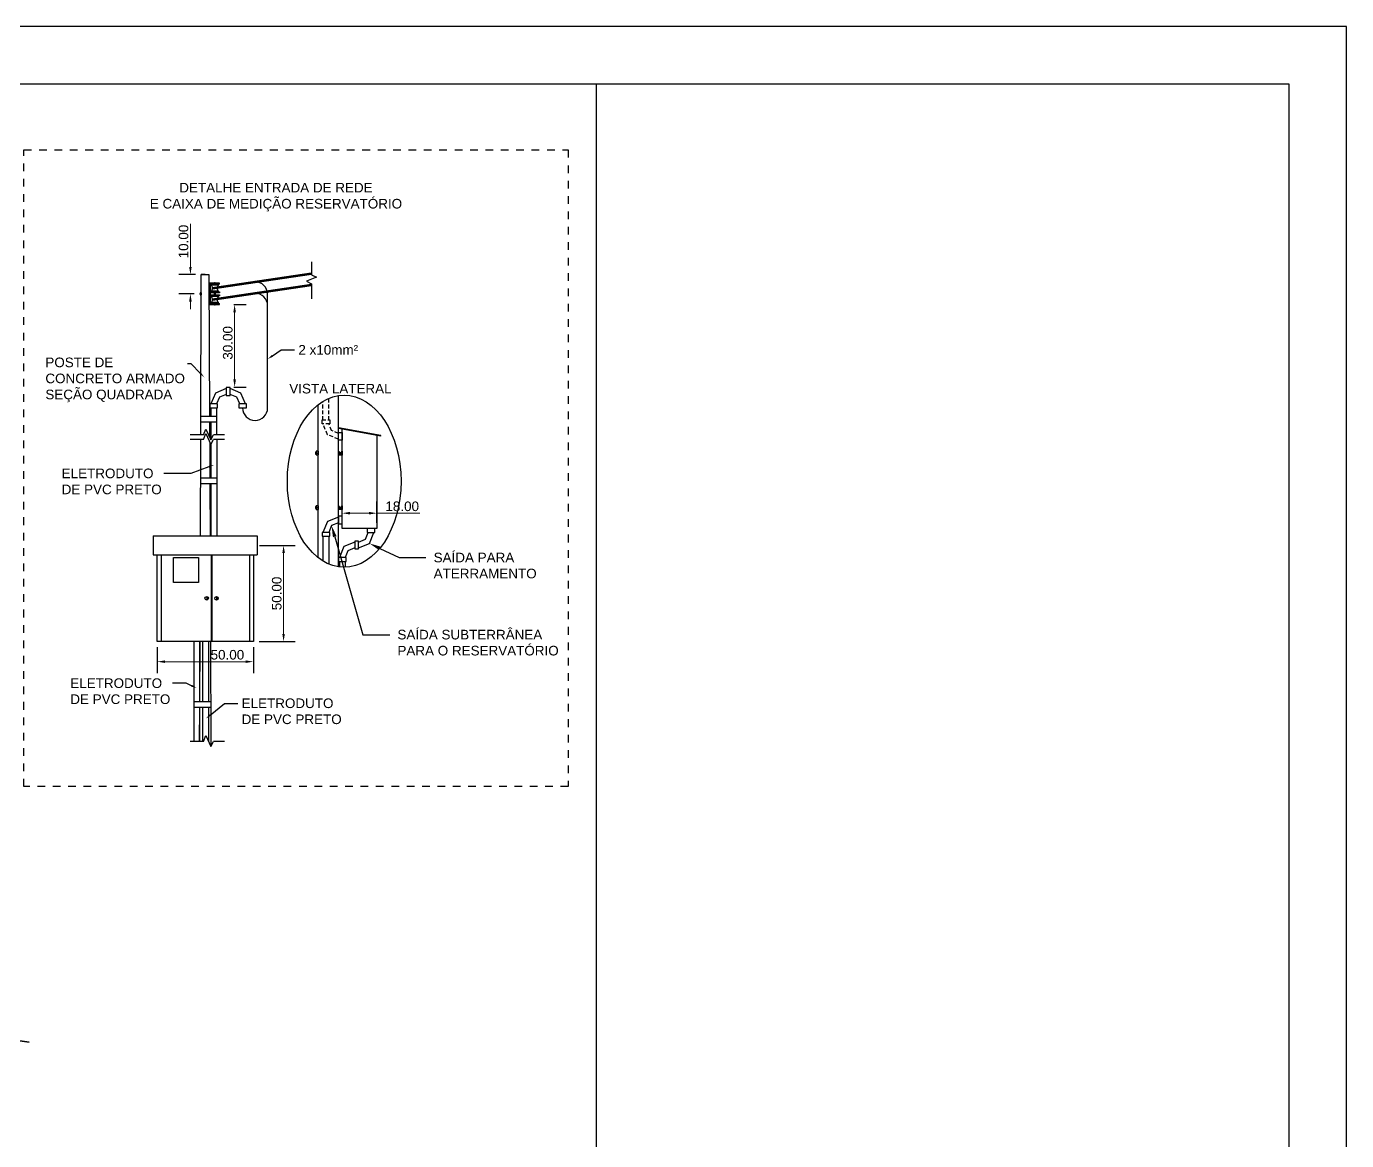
# Model space of a CAD drawing. Header units: millimetres. Extents: x 100 to 940, y 100 to 694.
# Drawn here: x 596.9 to 940, y 404.3 to 693.9 of the extents above; entities that cross this region are included whole.
import ezdxf
from ezdxf import colors
from ezdxf.entities.mleader import LeaderData, LeaderLine
from ezdxf.math import Vec2, Vec3

# ---------------------------------------------------------------- set-up
doc = ezdxf.new("R2010")
doc.units = ezdxf.units.MM
doc.linetypes.add('DASHED', pattern=[0.75, 0.5, -0.25])
doc.linetypes.add('TRACO_15', pattern=[8, 2, -2, 2, -2])
doc.layers.add('DIVISA', color=7, linetype='Continuous', lineweight=35)
doc.layers.add('entrada_booster', color=7, linetype='Continuous')
doc.styles.add('Annotative', font='arial.ttf')
doc.styles.add('Notes', font='arial.ttf', dxfattribs={"height": 3})
doc.styles.get("Standard").update_dxf_attribs({"font": 'arial.ttf'})
doc.dimstyles.new('Electrical-Metric', dxfattribs={"dimtxt": 3, "dimasz": 3, "dimexe": 3, "dimexo": 1.5, "dimgap": 2, "dimtad": 1, "dimzin": 3, "dimdsep": 46, "dimtxsty": 'Standard', "dimcen": 3, "dimazin": 2, "dimtfac": 1, "dimtofl": 0, "dimtmove": 0, "dimatfit": 3, "dimfxl": 1, "dimfrac": 1, "dimtolj": 1, "dimtzin": 0, "dimarcsym": 0})

# ---------------------------------------------------------------- blocks, each defined once
blk = doc.blocks.new('*D40')
at = {"color": 0, "lineweight": -2, "transparency": 16777216}
for p, q in [((650.8, 621.61), (653.98, 621.61)), ((650.8, 600.19), (653.98, 600.19))]:
    blk.add_line(p, q, dxfattribs=at)
at = {"color": 0, "lineweight": 5, "transparency": 16777216}
blk.add_line((650.98, 602.19), (650.98, 619.61), dxfattribs=at)
at = {"color": 0, "transparency": 16777216}
for points in [[(650.64, 619.61), (651.31, 619.61), (650.98, 621.61)], [(650.64, 602.19), (651.31, 602.19), (650.98, 600.19)]]:
    blk.add_solid(points, dxfattribs=at)
at = {"layer": 'Defpoints', "color": 0, "transparency": 16777216}
for p in [(649.3, 621.61), (650.98, 621.61), (649.3, 600.19)]:
    blk.add_point(p, dxfattribs=at)
at = {"color": 0, "transparency": 16777216, "insert": (649.2, 611.68), "char_height": 2.5, "attachment_point": 5, "rotation": 90}
blk.add_mtext('\\A1;30.00', dxfattribs=at)
blk = doc.blocks.new('*D42')
at = {"color": 0, "lineweight": -2, "transparency": 16777216}
for p, q in [((630.84, 532.54), (630.84, 525.81)), ((655.84, 532.54), (655.84, 525.81))]:
    blk.add_line(p, q, dxfattribs=at)
at = {"color": 0, "lineweight": 5, "transparency": 16777216}
blk.add_line((632.84, 528.81), (653.84, 528.81), dxfattribs=at)
at = {"color": 0, "transparency": 16777216}
for points in [[(632.84, 529.14), (632.84, 528.48), (630.84, 528.81)], [(653.84, 529.14), (653.84, 528.48), (655.84, 528.81)]]:
    blk.add_solid(points, dxfattribs=at)
at = {"layer": 'Defpoints', "color": 0, "transparency": 16777216}
for p in [(630.84, 534.04), (655.84, 534.04), (655.84, 528.81)]:
    blk.add_point(p, dxfattribs=at)
at = {"color": 0, "lineweight": 30, "transparency": 16777216, "insert": (649.1, 530.59), "char_height": 2.5, "attachment_point": 5}
blk.add_mtext('\\A1;50.00', dxfattribs=at)
blk = doc.blocks.new('*D41')
at = {"color": 0, "lineweight": -2, "transparency": 16777216}
for p, q in [((657.46, 559.04), (666.7, 559.04)), ((657.34, 534.04), (666.7, 534.04))]:
    blk.add_line(p, q, dxfattribs=at)
at = {"color": 0, "lineweight": 5, "transparency": 16777216}
blk.add_line((663.7, 557.04), (663.7, 536.04), dxfattribs=at)
at = {"color": 0, "transparency": 16777216}
for points in [[(663.37, 557.04), (664.04, 557.04), (663.7, 559.04)], [(663.37, 536.04), (664.04, 536.04), (663.7, 534.04)]]:
    blk.add_solid(points, dxfattribs=at)
at = {"layer": 'Defpoints', "color": 0, "transparency": 16777216}
for p in [(655.96, 559.04), (655.84, 534.04), (663.7, 534.04)]:
    blk.add_point(p, dxfattribs=at)
at = {"color": 0, "lineweight": 30, "transparency": 16777216, "insert": (661.93, 546.54), "char_height": 2.5, "attachment_point": 5, "rotation": 90}
blk.add_mtext('\\A1;50.00', dxfattribs=at)
blk = doc.blocks.new('*D44')
at = {"color": 0, "lineweight": -2, "transparency": 16777216}
for p, q in [((678.94, 564.88), (678.94, 570.41)), ((687.94, 564.88), (687.94, 570.41))]:
    blk.add_line(p, q, dxfattribs=at)
at = {"color": 0, "lineweight": 5, "transparency": 16777216}
for p, q in [((680.94, 567.41), (685.94, 567.41)), ((687.94, 567.41), (699.14, 567.41))]:
    blk.add_line(p, q, dxfattribs=at)
at = {"color": 0, "transparency": 16777216}
for points in [[(680.94, 567.74), (680.94, 567.07), (678.94, 567.41)], [(685.94, 567.74), (685.94, 567.07), (687.94, 567.41)]]:
    blk.add_solid(points, dxfattribs=at)
at = {"layer": 'Defpoints', "color": 0, "transparency": 16777216}
for p in [(687.94, 567.41), (678.94, 563.38), (687.94, 563.38)]:
    blk.add_point(p, dxfattribs=at)
at = {"color": 0, "lineweight": 30, "transparency": 16777216, "insert": (694.54, 569.18), "char_height": 2.5, "attachment_point": 5}
blk.add_mtext('\\A1;18.00', dxfattribs=at)
blk = doc.blocks.new('*D43')
at = {"color": 0, "lineweight": 5, "transparency": 16777216}
for p, q in [((639.49, 631.42), (639.49, 642.61)), ((639.49, 622.43), (639.49, 620.43))]:
    blk.add_line(p, q, dxfattribs=at)
at = {"color": 0, "lineweight": -2, "transparency": 16777216}
for p, q in [((640.81, 629.42), (636.49, 629.42)), ((640.42, 624.43), (636.49, 624.43))]:
    blk.add_line(p, q, dxfattribs=at)
at = {"color": 0, "transparency": 16777216}
for points in [[(639.16, 631.42), (639.82, 631.42), (639.49, 629.42)], [(639.16, 622.43), (639.82, 622.43), (639.49, 624.43)]]:
    blk.add_solid(points, dxfattribs=at)
at = {"layer": 'Defpoints', "color": 0, "transparency": 16777216}
for p in [(639.49, 629.42), (642.31, 629.42), (641.92, 624.43)]:
    blk.add_point(p, dxfattribs=at)
at = {"color": 0, "transparency": 16777216, "insert": (637.71, 638.02), "char_height": 2.5, "attachment_point": 5, "rotation": 90}
blk.add_mtext('\\A1;10.00', dxfattribs=at)

msp = doc.modelspace()

# ---------------------------------------------------------------- linework, layer by layer
for p, q in [((745, 198.72164), (745, 679)), ((642.16567, 587.7564), (642.31447, 629.41945)), ((643.31447, 629.41945), (642.31447, 629.41945)), ((642.31447, 629.41945), (644.31447, 629.41945)), ((644.31447, 629.41945), (644.44609, 592.56525)), ((642.04664, 624.55262), (641.92164, 624.55262)), ((641.92164, 624.55262), (641.92164, 624.30262)), ((642.29664, 624.67762), (642.04664, 624.67762)), ((642.04664, 624.67762), (642.04664, 624.17762)), ((642.29664, 624.67762), (642.29485, 624.17673)), ((647.08233, 627.16945), (644.33233, 627.16945)), ((644.33233, 627.16945), (644.33233, 621.66945)), ((647.08233, 626.91945), (644.58233, 626.91945)), ((644.58233, 626.91945), (644.58233, 624.91945)), ((644.58233, 624.91945), (647.08233, 624.91945)), ((647.08233, 624.66945), (644.58233, 624.66945)), ((644.58233, 624.66945), (644.58233, 624.16945)), ((644.58233, 624.54445), (644.70733, 624.54445)), ((644.58233, 624.54445), (644.58233, 624.29445)), ((644.58233, 624.54445), (644.70733, 624.54445)), ((644.58233, 624.54445), (644.58233, 624.29445)), ((646.78089, 626.69339), (644.88377, 626.69339)), ((646.77935, 625.14662), (644.8853, 625.14662)), ((646.70733, 626.91945), (644.95733, 626.91945)), ((646.70733, 624.91945), (644.95733, 624.91945)), ((646.08233, 627.21945), (645.58233, 627.21945)), ((645.58233, 627.21945), (645.58233, 627.16945)), ((645.58233, 627.16945), (646.08233, 627.16945)), ((645.58233, 624.66945), (645.58233, 624.61945)), ((646.08233, 624.66945), (645.58233, 624.66945)), ((645.58233, 624.61945), (646.08233, 624.61945)), ((645.95733, 627.26945), (645.70733, 627.26945)), ((645.70733, 627.26945), (645.70733, 627.21945)), ((645.70733, 624.61945), (645.70733, 624.56945)), ((645.70733, 624.56945), (645.95733, 624.56945)), ((645.95733, 627.21945), (645.95733, 627.26945)), ((645.95733, 624.56945), (645.95733, 624.61945)), ((646.08233, 627.16945), (646.08233, 627.21945)), ((646.08233, 624.61945), (646.08233, 624.66945)), ((647.08233, 626.91945), (647.08233, 627.16945)), ((647.08233, 624.91945), (647.08233, 624.66945)), ((641.92164, 624.30262), (642.04664, 624.30262)), ((642.04664, 624.17762), (642.29575, 624.17673)), ((644.33233, 621.66945), (647.08233, 621.66945)), ((644.70733, 624.29445), (644.58233, 624.29445)), ((644.70733, 624.29445), (644.58233, 624.29445)), ((644.58233, 624.16945), (647.08233, 624.16945)), ((647.08233, 623.91945), (644.58233, 623.91945)), ((644.58233, 623.91945), (644.58233, 621.91945)), ((644.58233, 621.91945), (647.08233, 621.91945)), ((646.78089, 623.69339), (644.88377, 623.69339)), ((646.77935, 622.14662), (644.8853, 622.14662)), ((646.70733, 623.91945), (644.95733, 623.91945)), ((646.70733, 621.91945), (644.95733, 621.91945)), ((646.08233, 624.21945), (645.58233, 624.21945)), ((645.58233, 624.21945), (645.58233, 624.16945)), ((645.58233, 624.16945), (646.08233, 624.16945)), ((645.58233, 621.66945), (645.58233, 621.61945)), ((646.08233, 621.66945), (645.58233, 621.66945)), ((645.58233, 621.61945), (646.08233, 621.61945)), ((645.95733, 624.26945), (645.70733, 624.26945)), ((645.70733, 624.26945), (645.70733, 624.21945)), ((645.70733, 621.61945), (645.70733, 621.56945)), ((645.70733, 621.56945), (645.95733, 621.56945)), ((645.95733, 624.21945), (645.95733, 624.26945)), ((645.95733, 621.56945), (645.95733, 621.61945)), ((646.08233, 624.16945), (646.08233, 624.21945)), ((646.08233, 621.61945), (646.08233, 621.66945)), ((647.08233, 624.16945), (647.08233, 623.91945)), ((647.08233, 621.66945), (647.08233, 621.91945)), ((645.97244, 598.6162), (644.80087, 595.78777)), ((648.80087, 599.78777), (645.97244, 598.6162)), ((647.03311, 597.55554), (646.30087, 595.78777)), ((648.80087, 598.28777), (647.03311, 597.55554)), ((652.6293, 598.6162), (649.80087, 599.78777)), ((651.56864, 597.55554), (649.80087, 598.28777)), ((652.30087, 595.78777), (651.56864, 597.55554)), ((653.80087, 595.78777), (652.6293, 598.6162)), ((646.30087, 595.78777), (644.80087, 595.78777)), ((644.80087, 594.78777), (644.80087, 592.56525)), ((646.30087, 594.78777), (646.30087, 587.7564)), ((644.45145, 591.06525), (644.46533, 587.17955)), ((644.80087, 591.06525), (644.80087, 586.46762)), ((642.07518, 561.54045), (642.16456, 586.56554)), ((644.51813, 585.87667), (644.55151, 576.52944)), ((644.82651, 585.30901), (644.82651, 576.52944)), ((646.32651, 586.56554), (646.32651, 561.54045)), ((672.70774, 583.53774), (672.20774, 583.53774)), ((672.20774, 583.53774), (672.20774, 582.53774)), ((672.70774, 583.53774), (672.70416, 582.53597)), ((672.20774, 583.28774), (671.95774, 583.28774)), ((671.95774, 583.28774), (671.95774, 582.78774)), ((671.95774, 582.78774), (672.20774, 582.78774)), ((672.20774, 582.53774), (672.70595, 582.53596)), ((678.06905, 583.27141), (678.31905, 583.27141)), ((678.06905, 583.27141), (678.06905, 582.77141)), ((678.06905, 583.27141), (678.31905, 583.27141)), ((678.06905, 583.27141), (678.06905, 582.77141)), ((678.31905, 582.77141), (678.06905, 582.77141)), ((678.31905, 582.77141), (678.06905, 582.77141)), ((678.56905, 583.27141), (678.81905, 583.27141)), ((678.56905, 583.27141), (678.81905, 583.27141)), ((678.81905, 582.77141), (678.56905, 582.77141)), ((678.81905, 582.77141), (678.56905, 582.77141)), ((678.81905, 582.77141), (678.81905, 583.27141)), ((678.81905, 582.77141), (678.81905, 583.27141)), ((644.55687, 575.02944), (644.60504, 561.54045)), ((644.82651, 575.02944), (644.82651, 561.54045)), ((672.20774, 569.10652), (671.95774, 569.10652)), ((671.95774, 569.10652), (671.95774, 568.60652)), ((671.95774, 568.60652), (672.20774, 568.60652)), ((672.70774, 569.35652), (672.20774, 569.35652)), ((672.20774, 569.35652), (672.20774, 568.35652)), ((672.20774, 568.35652), (672.70595, 568.35474)), ((672.70774, 569.35652), (672.70416, 568.35474)), ((677.94405, 566.40555), (675.11562, 565.23398)), ((678.06905, 569.09019), (678.31905, 569.09019)), ((678.06905, 569.09019), (678.06905, 568.59019)), ((678.06905, 569.09019), (678.31905, 569.09019)), ((678.06905, 569.09019), (678.06905, 568.59019)), ((678.31905, 568.59019), (678.06905, 568.59019)), ((678.31905, 568.59019), (678.06905, 568.59019)), ((678.56905, 569.09019), (678.81905, 569.09019)), ((678.56905, 569.09019), (678.81905, 569.09019)), ((678.81905, 568.59019), (678.56905, 568.59019)), ((678.81905, 568.59019), (678.56905, 568.59019)), ((678.81905, 568.59019), (678.81905, 569.09019)), ((678.81905, 568.59019), (678.81905, 569.09019)), ((675.11562, 565.23398), (673.94405, 562.40555)), ((676.17628, 564.17332), (675.44405, 562.40555)), ((677.94405, 564.90555), (676.17628, 564.17332)), ((682.19405, 559.88423), (679.36562, 558.71266)), ((683.19405, 559.88423), (684.96182, 560.61646)), ((683.19405, 558.38423), (686.02248, 559.5558)), ((684.96182, 560.61646), (685.69405, 562.38423)), ((686.02248, 559.5558), (687.19405, 562.38423)), ((679.36562, 558.71266), (678.19405, 555.88423)), ((680.42628, 557.652), (679.69405, 555.88423)), ((682.19405, 558.38423), (680.42628, 557.652)), ((643.72419, 545.74412), (643.72419, 544.83678)), ((643.77053, 545.74412), (643.77053, 544.83678)), ((646.28017, 545.74412), (646.28017, 544.83678)), ((646.32651, 545.74412), (646.32651, 544.83678)), ((640.3843, 534.04045), (640.3843, 508.09306)), ((641.8843, 534.04045), (641.8843, 518.38091)), ((641.92104, 518.38091), (641.97697, 534.04045)), ((642.65684, 534.04045), (642.65684, 518.38091)), ((644.15684, 534.04045), (644.15684, 518.38091)), ((644.70326, 534.04045), (644.80053, 506.80502)), ((641.8843, 508.09306), (641.91568, 516.88091)), ((641.8843, 516.88091), (641.8843, 508.09306)), ((642.65684, 516.88091), (642.65684, 508.09306)), ((644.15684, 516.88091), (644.15684, 508.09306))]:
    msp.add_line(p, q)
at = {"lineweight": 30}
for p, q in [((670.9737, 632.74369), (670.9737, 629.38959)), ((672.28752, 628.77066), (669.63131, 627.72325)), ((670.9737, 629.38959), (672.28752, 628.77066)), ((644.70233, 624.46945), (644.70733, 624.54445)), ((644.71233, 624.46945), (644.70733, 624.54445)), ((669.63131, 627.72325), (670.9737, 627.00911)), ((670.9737, 627.00911), (670.9737, 623.12713)), ((644.70233, 624.46945), (644.58233, 624.46945)), ((644.70233, 624.36945), (644.58233, 624.36945)), ((644.70233, 624.36945), (644.70233, 624.46945)), ((644.70233, 624.36945), (644.70733, 624.29445)), ((644.71233, 624.36945), (644.70733, 624.29445)), ((644.71233, 624.36945), (644.71233, 624.46945)), ((659.55087, 594.78777), (659.55087, 624.30838)), ((677.94405, 553.47601), (677.94405, 597.95585)), ((672.70595, 555.82587), (672.70595, 595.60599)), ((646.30087, 592.56525), (642.18285, 592.56525)), ((646.30087, 591.06525), (642.18285, 591.06525)), ((642.86895, 587.7564), (639.37976, 587.7564)), ((642.86895, 587.7564), (643.47154, 589.28808)), ((642.86895, 586.56554), (643.47154, 588.09723)), ((643.47154, 589.28808), (644.80454, 586.45985)), ((643.47154, 588.09723), (644.80454, 585.269)), ((644.80454, 586.45985), (645.51668, 587.7564)), ((648.34907, 587.7564), (645.51668, 587.7564)), ((677.94405, 589.38423), (677.94405, 589.63423)), ((688.94405, 587.63423), (677.94405, 589.63423)), ((688.94405, 587.38423), (677.94405, 589.38423)), ((678.94405, 588.38423), (678.94405, 589.20241)), ((687.94405, 587.56605), (687.94405, 587.38423)), ((688.94405, 587.38423), (688.94405, 587.63423)), ((642.86895, 586.56554), (639.37976, 586.56554)), ((644.80454, 585.269), (645.51668, 586.56554)), ((648.34907, 586.56554), (645.51668, 586.56554)), ((677.94405, 582.52141), (677.94405, 583.52141)), ((677.94405, 583.52141), (678.06905, 583.52141)), ((678.06905, 583.52141), (678.06905, 582.64641)), ((678.81905, 582.64641), (678.81905, 583.52141)), ((678.81905, 583.52141), (678.94405, 583.52141)), ((678.94405, 583.02141), (678.94405, 583.52141)), ((678.94405, 583.52141), (678.94405, 582.52141)), ((672.20774, 583.03774), (672.70595, 583.03774)), ((678.94405, 582.52141), (677.94405, 582.52141)), ((678.30905, 583.12141), (678.06905, 583.12141)), ((678.30905, 582.92141), (678.06905, 582.92141)), ((678.06905, 582.64641), (678.81905, 582.64641)), ((678.30905, 583.12141), (678.31905, 583.27141)), ((678.30905, 582.92141), (678.30905, 583.12141)), ((678.30905, 582.92141), (678.31905, 582.77141)), ((678.32905, 583.12141), (678.31905, 583.27141)), ((678.32905, 582.92141), (678.31905, 582.77141)), ((678.32905, 582.92141), (678.32905, 583.12141)), ((678.55905, 583.12141), (678.56905, 583.27141)), ((678.55905, 583.12141), (678.55905, 582.92141)), ((678.55905, 582.92141), (678.56905, 582.77141)), ((678.57905, 583.12141), (678.56905, 583.27141)), ((678.57905, 582.92141), (678.56905, 582.77141)), ((678.57905, 583.12141), (678.81905, 583.12141)), ((678.57905, 583.12141), (678.57905, 582.92141)), ((678.57905, 582.92141), (678.81905, 582.92141)), ((646.32651, 576.52944), (642.12336, 576.52944)), ((646.32651, 575.02944), (642.12336, 575.02944)), ((672.20774, 568.85652), (672.70595, 568.85652)), ((677.94405, 568.34019), (677.94405, 569.34019)), ((677.94405, 569.34019), (678.06905, 569.34019)), ((678.94405, 568.34019), (677.94405, 568.34019)), ((678.06905, 569.34019), (678.06905, 568.46519)), ((678.30905, 568.94019), (678.06905, 568.94019)), ((678.30905, 568.74019), (678.06905, 568.74019)), ((678.06905, 568.46519), (678.81905, 568.46519)), ((678.30905, 568.94019), (678.31905, 569.09019)), ((678.30905, 568.74019), (678.30905, 568.94019)), ((678.30905, 568.74019), (678.31905, 568.59019)), ((678.32905, 568.94019), (678.31905, 569.09019)), ((678.32905, 568.74019), (678.31905, 568.59019)), ((678.32905, 568.74019), (678.32905, 568.94019)), ((678.55905, 568.94019), (678.56905, 569.09019)), ((678.55905, 568.94019), (678.55905, 568.74019)), ((678.55905, 568.74019), (678.56905, 568.59019)), ((678.57905, 568.94019), (678.56905, 569.09019)), ((678.57905, 568.74019), (678.56905, 568.59019)), ((678.57905, 568.94019), (678.81905, 568.94019)), ((678.57905, 568.94019), (678.57905, 568.74019)), ((678.57905, 568.74019), (678.81905, 568.74019)), ((678.81905, 568.46519), (678.81905, 569.34019)), ((678.81905, 569.34019), (678.94405, 569.34019)), ((678.94405, 568.84019), (678.94405, 569.34019)), ((678.94405, 569.34019), (678.94405, 568.34019)), ((629.84013, 561.54045), (656.84013, 561.54045)), ((629.84013, 561.54045), (629.84013, 556.54045)), ((656.84013, 561.54045), (656.84013, 556.54045)), ((673.94405, 561.40555), (673.94405, 554.97092)), ((675.44405, 561.40555), (675.44405, 554.19757)), ((629.84013, 556.54045), (656.84013, 556.54045)), ((631.84013, 556.54045), (631.84013, 534.04045)), ((644.84013, 556.54045), (644.84013, 534.04045)), ((645.09013, 556.54045), (645.09013, 534.04045)), ((654.84013, 556.54045), (654.84013, 534.04045)), ((678.20103, 554.88423), (678.20103, 553.43955)), ((679.70103, 554.88423), (679.70103, 553.36249)), ((644.75919, 518.38091), (640.3843, 518.38091)), ((644.76454, 516.88091), (640.3843, 516.88091)), ((642.86895, 508.09306), (639.37976, 508.09306)), ((642.86895, 508.09306), (643.47154, 509.62474)), ((643.47154, 509.62474), (644.80454, 506.79651)), ((644.80454, 506.79651), (645.51668, 508.09306)), ((648.34907, 508.09306), (645.51668, 508.09306))]:
    msp.add_line(p, q, dxfattribs=at)
at = {"lineweight": 70}
for p, q in [((645.20511, 625.91924), (670.9737, 629.72595)), ((645.20511, 622.92032), (670.9737, 626.72704))]:
    msp.add_line(p, q, dxfattribs=at)
at = {"linetype": 'DASHED', "lineweight": 30, "ltscale": 2}
for p, q in [((675.44405, 591.63756), (675.44405, 597.23429)), ((673.94405, 591.63756), (673.94405, 596.46094))]:
    msp.add_line(p, q, dxfattribs=at)
at = {"linetype": 'DASHED', "ltscale": 2}
for p, q in [((675.11562, 587.80913), (673.94405, 590.63756)), ((676.17628, 588.86979), (675.44405, 590.63756)), ((677.94405, 586.63756), (675.11562, 587.80913)), ((677.94405, 588.13756), (676.17628, 588.86979))]:
    msp.add_line(p, q, dxfattribs=at)
for points in [[(100, 100), (940, 100), (940, 693.93939), (100, 693.93939)], [(150, 679), (925, 679), (925, 115), (150, 115)], [(649.80087, 598.03777), (649.80087, 600.03777), (648.80087, 600.03777), (648.80087, 598.03777)], [(646.55087, 595.78777), (644.55087, 595.78777), (644.55087, 594.78777), (646.55087, 594.78777)], [(654.05087, 595.78777), (652.05087, 595.78777), (652.05087, 594.78777), (654.05087, 594.78777)], [(677.94405, 586.38756), (677.94405, 588.38756), (678.94405, 588.38756), (678.94405, 586.38756)], [(677.94405, 566.65555), (677.94405, 564.65555), (678.94405, 564.65555), (678.94405, 566.65555)], [(685.44405, 562.38423), (687.44405, 562.38423), (687.44405, 563.38423), (685.44405, 563.38423)], [(675.69405, 562.40555), (673.69405, 562.40555), (673.69405, 561.40555), (675.69405, 561.40555)], [(682.19405, 560.13423), (682.19405, 558.13423), (683.19405, 558.13423), (683.19405, 560.13423)], [(679.94405, 555.88423), (677.94405, 555.88423), (677.94405, 554.88423), (679.94405, 554.88423)]]:
    msp.add_lwpolyline(points, close=True)
msp.add_lwpolyline([(675.69405, 590.63756), (673.69405, 590.63756), (673.69405, 591.63756), (675.69405, 591.63756)], close=True, dxfattribs=at)
at = {"lineweight": 30}
for points in [[(687.94405, 587.56605), (687.94405, 563.38423), (678.94405, 563.38423), (678.94405, 588.38423)], [(655.84013, 556.54045), (655.84013, 534.04045), (630.84013, 534.04045), (630.84013, 556.54045)]]:
    msp.add_lwpolyline(points, dxfattribs=at)
msp.add_lwpolyline([(635.09013, 555.91545), (641.59013, 555.91545), (641.59013, 549.41545), (635.09013, 549.41545)], close=True, dxfattribs=at)
for centre in [(643.7281, 545.29045), (646.28409, 545.29045)]:
    msp.add_circle(centre, 0.45565, dxfattribs=at)
for centre, radius, start, end in [((644.95733, 626.79445), 0.125, 90, 233.9490863), ((644.95733, 625.04445), 0.125, 125.1836281, 270), ((644.11191, 625.91924), 1.0932, 315.0286768, 45.0852751), ((647.55261, 625.91924), 1.0931, 134.9096877, 224.9763605), ((646.70733, 626.79445), 0.125, 306.0509137, 90), ((646.70733, 625.04445), 0.125, 270, 54.8163719), ((644.95733, 623.79445), 0.125, 90, 233.9490863), ((644.95733, 622.04445), 0.125, 125.1836281, 270), ((644.11191, 622.91924), 1.0932, 315.0286768, 45.0852751), ((647.55261, 622.91924), 1.0931, 134.9096877, 224.9763605), ((646.70733, 623.79445), 0.125, 306.0509137, 90), ((646.70733, 622.04445), 0.125, 270, 54.8163719)]:
    msp.add_arc(centre, radius, start, end)
for centre, start, end in [((656.30087, 624.30838), 0, 90), ((656.30087, 621.30947), 0, 90), ((656.30087, 594.78777), 180, 0)]:
    msp.add_arc(centre, 3.25, start, end, dxfattribs=at)
msp.add_ellipse((679.45162, 575.71593), major_axis=(0, 22.35663), ratio=0.660818708, dxfattribs=at)
at = {"layer": 'DIVISA'}
msp.add_line((548.00717, 437.132), (597.59119, 429.87373), dxfattribs=at)
at = {"layer": 'entrada_booster', "linetype": 'TRACO_15'}
msp.add_lwpolyline([(596.17004, 661.8228), (737.71171, 661.8228), (737.71171, 496.32818), (596.17004, 496.32818)], close=True, dxfattribs=at)

# ---------------------------------------------------------------- texts
at = {"lineweight": 30, "char_height": 2.5, "attachment_point": 5, "style": 'Annotative'}
for s, insert in [('DETALHE ENTRADA DE REDE\\PE CAIXA DE MEDIÇÃO RESERVATÓRIO', (661.72093, 649.55338)), ('VISTA LATERAL', (678.48117, 599.76098))]:
    msp.add_mtext_dynamic_manual_height_columns(s, width=67.4767864, gutter_width=104.41277, heights=[0], dxfattribs=dict(at, insert=insert))

# ---------------------------------------------------------------- dimensions: what is measured, and where the dimension line sits
dim = msp.add_linear_dim(base=(639.49131, 629.41945), p1=(641.92164, 624.42762), p2=(642.31447, 629.41945), angle=90, text='10.00', dimstyle='Electrical-Metric', override={"dimtxt": 2.5, "dimasz": 2, "dimgap": 0.5, "dimlwd": 5})
dim.commit()
dim.dimension.update_dxf_attribs({"geometry": '*D43', "text_midpoint": (637.71488, 638.01563)})
dim = msp.add_linear_dim(base=(650.97608, 621.61334), p1=(649.30087, 600.1869), p2=(649.30087, 621.61334), angle=90, text='30.00', dimstyle='Electrical-Metric', override={"dimtxt": 2.5, "dimasz": 2, "dimgap": 0.5, "dimlwd": 5})
dim.commit()
dim.dimension.update_dxf_attribs({"geometry": '*D40', "text_midpoint": (650.97608, 611.68204), "dimtype": 160})
at = {"lineweight": 30}
dim = msp.add_linear_dim(base=(687.94405, 567.4054), p1=(678.94405, 563.38423), p2=(687.94405, 563.38423), text='18.00', dimstyle='Electrical-Metric', override={"dimtxt": 2.5, "dimasz": 2, "dimgap": 0.5, "dimlwd": 5}, dxfattribs=at)
dim.commit()
dim.dimension.update_dxf_attribs({"geometry": '*D44', "text_midpoint": (694.54023, 569.18183)})
dim = msp.add_linear_dim(base=(663.70175, 534.04045), p1=(655.9638, 559.04045), p2=(655.84013, 534.04045), angle=90, text='50.00', dimstyle='Electrical-Metric', override={"dimtxt": 2.5, "dimasz": 2, "dimgap": 0.5, "dimlwd": 5}, dxfattribs=at)
dim.commit()
dim.dimension.update_dxf_attribs({"geometry": '*D41', "text_midpoint": (661.92531, 546.54045)})
dim = msp.add_linear_dim(base=(655.84013, 528.81009), p1=(630.84013, 534.04045), p2=(655.84013, 534.04045), text='50.00', dimstyle='Electrical-Metric', override={"dimtxt": 2.5, "dimasz": 2, "dimgap": 0.5, "dimlwd": 5}, dxfattribs=at)
dim.commit()
dim.dimension.update_dxf_attribs({"geometry": '*D42', "text_midpoint": (649.10269, 528.81009), "dimtype": 160})

# ---------------------------------------------------------------- leaders
ml = msp.add_multileader_mtext('Standard', dxfattribs=at)
ml.set_content('2 x10mm²', color=256, style='Notes')
ml.set_leader_properties()
ml.build(insert=Vec2(0, 0))
ml.multileader.update_dxf_attribs({"dogleg_length": 7, "arrow_head_size": 1.5})
ctx = ml.context
ctx.base_point, ctx.char_height, ctx.arrow_head_size, ctx.landing_gap_size, ctx.plane_origin = Vec3(666.5515, 609.85169), 2.5, 1.5, 1, Vec3(659.55087, 607.43405)
notes = []
notes.append((ctx, [(0, (1, 1, 0), (663.0515, 609.85169), (1, 0), 3.5, [(0, [(659.55087, 607.43405)], 0, [])])]))
ctx.mtext.insert, ctx.mtext.rotation, ctx.mtext.flow_direction = Vec3(667.5515, 611.123), 6.283185307, 5
ml = msp.add_multileader_mtext('Standard', dxfattribs=at)
ml.set_content('POSTE DE \\PCONCRETO ARMADO\\PSEÇÃO QUADRADA', color=256, style='Notes')
ml.set_leader_properties()
ml.build(insert=Vec2(0, 0))
ml.multileader.update_dxf_attribs({"dogleg_length": 7, "arrow_head_size": 1.5})
ctx = ml.context
ctx.base_point, ctx.char_height, ctx.arrow_head_size, ctx.landing_gap_size, ctx.plane_origin = Vec3(600.78601, 606.24494), 2.5, 1.5, 1, Vec3(643.10534, 602.71604)
notes.append((ctx, [(0, (1, 1, 0), (639.66265, 606.24494), (-1, 0), 0.92336, [(0, [(643.10534, 602.71604)], 0, [])])]))
ctx.mtext.insert, ctx.mtext.rotation, ctx.mtext.flow_direction = Vec3(601.78601, 607.85391), 6.283185307, 5
ml = msp.add_multileader_mtext('Standard', dxfattribs=at)
ml.set_content('ELETRODUTO\\PDE PVC PRETO', color=256, style='Notes')
ml.set_leader_properties()
ml.build(insert=Vec2(0, 0))
ml.multileader.update_dxf_attribs({"dogleg_length": 7, "arrow_head_size": 1.5})
ctx = ml.context
ctx.base_point, ctx.char_height, ctx.arrow_head_size, ctx.landing_gap_size, ctx.plane_origin = Vec3(605.02616, 577.72915), 2.5, 1.5, 1, Vec3(645.65937, 579.98392)
notes.append((ctx, [(1, (1, 1, 0), (639.60427, 577.72915), (-1, 0), 7, [(0, [(645.65937, 579.98392)], 0, [])])]))
ctx.mtext.insert, ctx.mtext.rotation, ctx.mtext.flow_direction = Vec3(606.02616, 579.00046), 6.283185307, 5
ml = msp.add_multileader_mtext('Standard')
ml.set_content('SAÍDA SUBTERRÂNEA\\PPARA O RESERVATÓRIO', color=256, style='Notes')
ml.set_leader_properties()
ml.build(insert=Vec2(0, 0))
ml.multileader.update_dxf_attribs({"dogleg_length": 7, "arrow_head_size": 3})
ctx = ml.context
ctx.base_point, ctx.char_height, ctx.arrow_head_size, ctx.plane_origin = Vec3(691.29578, 535.82057), 2.5, 3, Vec3(676.17628, 564.17332)
notes.append((ctx, [(0, (1, 1, 0), (684.29578, 535.82057), (1, 0), 7, [(0, [(676.17628, 564.17332)], 0, [])])]))
ctx.mtext.insert, ctx.mtext.flow_direction = Vec3(693.29578, 537.09188), 5
ml = msp.add_multileader_mtext('Standard')
ml.set_content('SAÍDA PARA\\PATERRAMENTO', color=256, style='Notes')
ml.set_leader_properties()
ml.build(insert=Vec2(0, 0))
ml.multileader.update_dxf_attribs({"dogleg_length": 7, "arrow_head_size": 3})
ctx = ml.context
ctx.base_point, ctx.char_height, ctx.arrow_head_size, ctx.plane_origin = Vec3(700.70459, 555.86347), 2.5, 3, Vec3(686.02248, 559.5558)
notes.append((ctx, [(0, (1, 1, 0), (693.70459, 555.86347), (1, 0), 7, [(0, [(686.02248, 559.5558)], 0, [])])]))
ctx.mtext.insert, ctx.mtext.flow_direction = Vec3(702.70459, 557.13479), 5
ml = msp.add_multileader_mtext('Standard', dxfattribs=at)
ml.set_content('ELETRODUTO\\PDE PVC PRETO', color=256, style='Notes')
ml.set_leader_properties()
ml.build(insert=Vec2(0, 0))
ml.multileader.update_dxf_attribs({"dogleg_length": 7, "arrow_head_size": 1.5})
ctx = ml.context
ctx.base_point, ctx.char_height, ctx.arrow_head_size, ctx.landing_gap_size, ctx.plane_origin = Vec3(607.27091, 523.19906), 2.5, 1.5, 1, Vec3(641.12767, 521.94959)
notes.append((ctx, [(0, (1, 1, 0), (638.34901, 523.19906), (-1, 0), 3.5, [(0, [(641.12767, 521.94959)], 0, [])])]))
ctx.mtext.insert, ctx.mtext.rotation, ctx.mtext.flow_direction = Vec3(608.27091, 524.47038), 6.283185307, 5
ml = msp.add_multileader_mtext('Standard', dxfattribs=at)
ml.set_content('ELETRODUTO\\PDE PVC PRETO', color=256, style='Notes')
ml.set_leader_properties()
ml.build(insert=Vec2(0, 0))
ml.multileader.update_dxf_attribs({"dogleg_length": 7, "arrow_head_size": 1.5})
ctx = ml.context
ctx.base_point, ctx.char_height, ctx.arrow_head_size, ctx.landing_gap_size, ctx.plane_origin = Vec3(651.80308, 517.97796), 2.5, 1.5, 1, Vec3(643.47232, 513.98815)
notes.append((ctx, [(0, (1, 1, 0), (648.30308, 517.97796), (1, 0), 3.5, [(0, [(643.47232, 513.98815)], 0, [])])]))
ctx.mtext.insert, ctx.mtext.rotation, ctx.mtext.flow_direction = Vec3(652.80308, 519.24927), 6.283185307, 5
for ctx, leaders in notes:
    for number, flags, end, landing, length, lines in leaders:
        leader = LeaderData()
        leader.index, (leader.has_last_leader_line, leader.has_dogleg_vector, leader.attachment_direction) = number, flags
        leader.last_leader_point, leader.dogleg_vector, leader.dogleg_length = Vec3(end), Vec3(landing), length
        for number, points, colour, breaks in lines:
            line = LeaderLine()
            line.index, line.vertices, line.color, line.breaks = number, Vec3.list(points), colors.encode_raw_color(colour), breaks
            leader.lines.append(line)
        ctx.leaders.append(leader)

doc.saveas('drawing.dxf')
